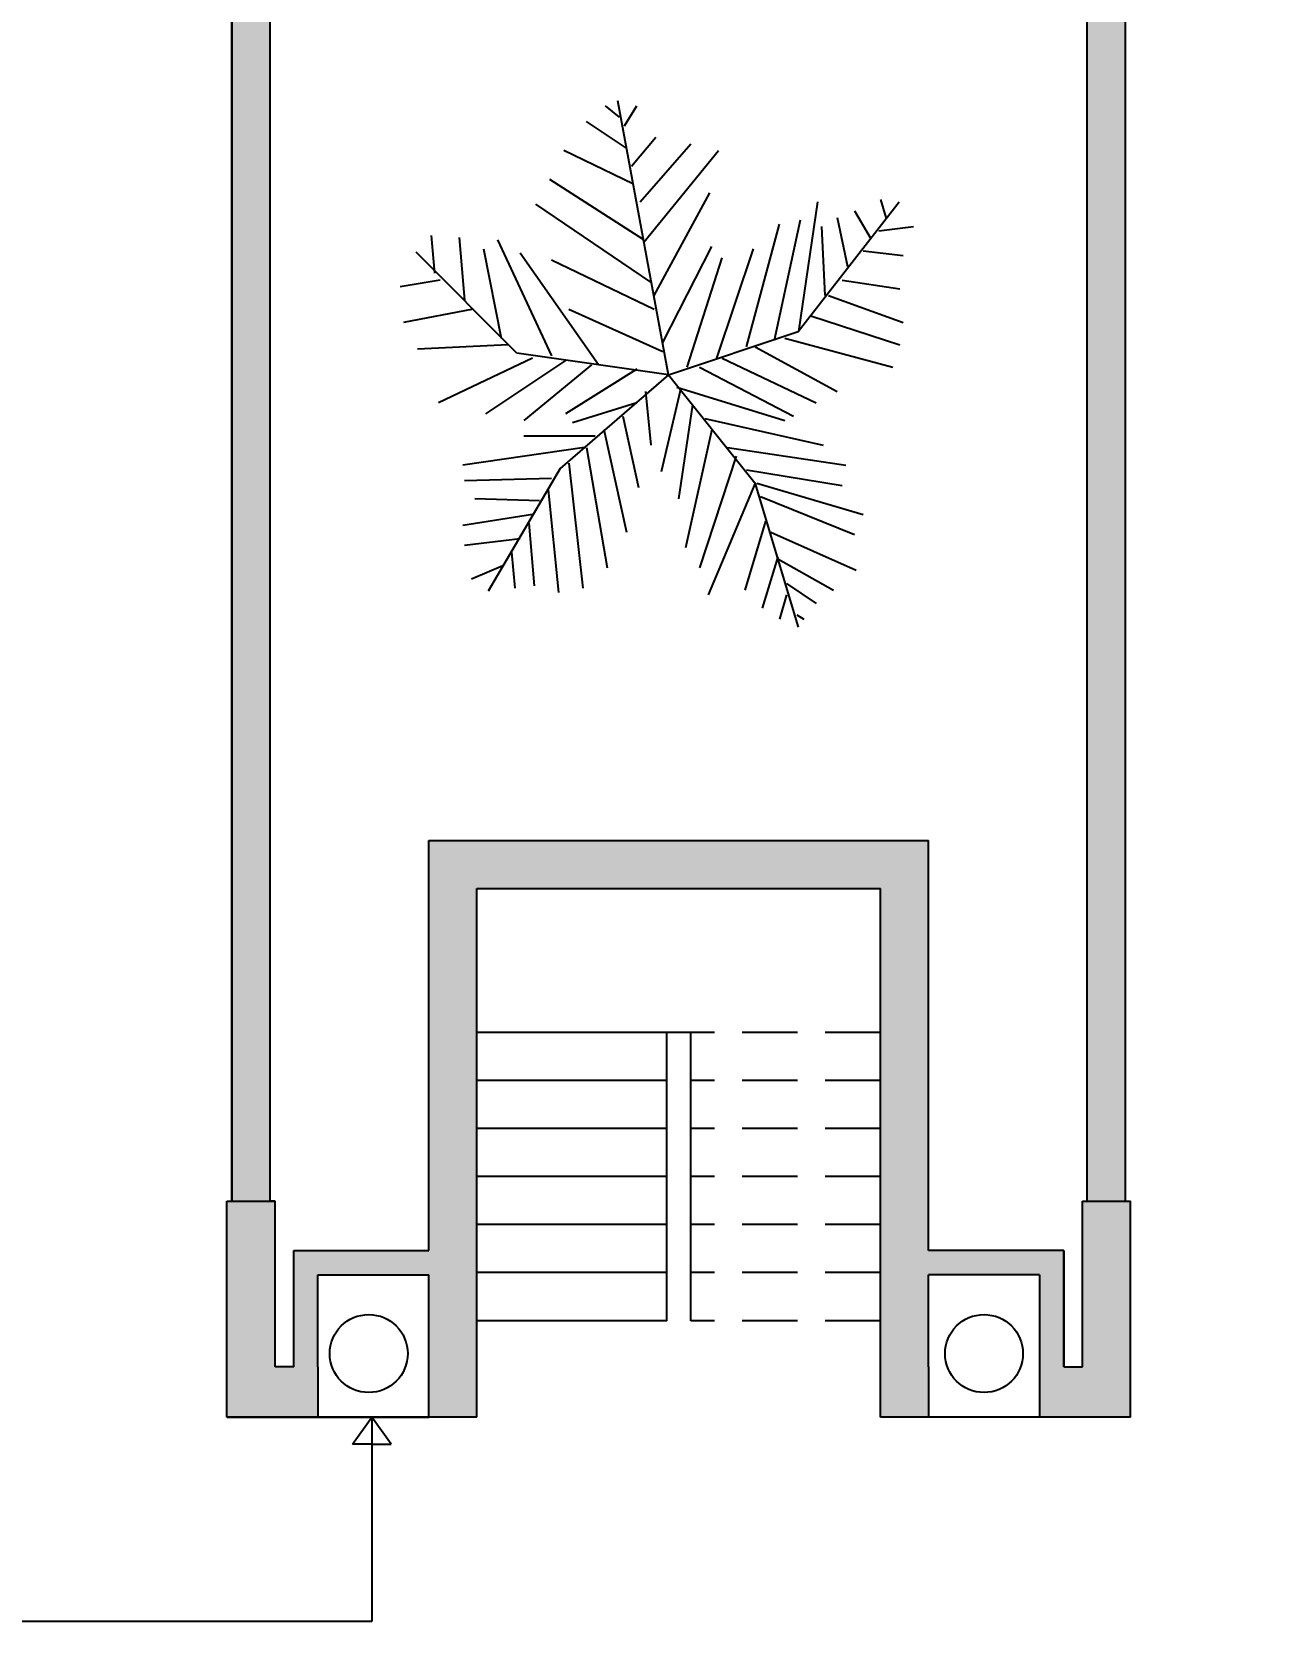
# Model space of a CAD drawing. Header units: inches. Extents: x -24938 to -15053, y -9405 to -790.
# Drawn here: x -24059.1 to -23775.2, y -4381.6 to -4013.6 of the extents above; entities that cross this region are included whole.
import ezdxf
from ezdxf import colors
from ezdxf.entities.mleader import LeaderData, LeaderLine
from ezdxf.math import Vec2, Vec3

# ---------------------------------------------------------------- set-up
doc = ezdxf.new("R2010")
doc.units = ezdxf.units.IN
doc.linetypes.add('DASHED', pattern=[19.05, 12.7, -6.35])
for name, color, linetype in [('dimension', 10, 'Continuous'), ('indoors', 245, 'Continuous'), ('steel', 90, 'Continuous')]:
    doc.layers.add(name, color=color, linetype=linetype)
doc.styles.get("Standard").update_dxf_attribs({"font": 'arial.ttf', "height": 36})

# ---------------------------------------------------------------- blocks, each defined once
blk = doc.blocks.new('Trees - Metric')
for p, q in [((0, 0), (-266.7, 1447.8)), ((-258.7244, 1362.456), (-332.3336, 1421.4348)), ((-231.1146, 1315.2628), (-166.7002, 1421.4348)), ((-221.9198, 1197.3052), (-433.5526, 1338.8594)), ((-194.31, 1102.9442), (-65.4812, 1256.284)), ((-148.3106, 914.1968), (118.5418, 1220.9018)), ((-185.1152, 1008.5578), (-553.1612, 1185.4942)), ((-129.8956, 701.8528), (265.7602, 1185.4942)), ((-129.8956, 713.6638), (-626.7704, 1032.1544)), ((-74.7014, 418.7444), (219.7608, 961.39)), ((-93.091, 489.5342), (-700.3796, 902.3858)), ((685.8, 228.6), (1219.2, 914.4)), ((689.0258, 230.0224), (790.2448, 914.1968)), ((983.4626, 867.0036), (1066.2666, 725.4494)), ((1121.4862, 925.9824), (1149.0706, 831.6214)), ((412.9786, 147.447), (587.8068, 796.2392)), ((560.197, 182.8292), (698.2206, 819.8358)), ((808.6344, 784.4282), (827.0494, 418.7444)), ((891.4384, 831.6214), (946.658, 572.1096)), ((1112.2914, 760.8316), (1296.3144, 784.4282)), ((-1234.059, 536.7274), (-1252.4486, 737.2604)), ((-1105.2302, 725.4494), (-1077.6458, 395.1732)), ((-902.8176, 713.6638), (-617.5756, 100.2538)), ((-800.1, 114.3), (-1333.5, 647.7)), ((-976.4268, 666.4706), (-884.4026, 194.6402)), ((-369.1382, 53.086), (-783.1836, 642.874)), ((-617.5756, 607.4918), (-74.7014, 347.98)), ((-28.6766, 171.0436), (228.9556, 678.2816)), ((100.1268, 41.275), (284.1498, 619.2774)), ((256.5654, 88.4682), (449.7832, 666.4706)), ((1029.462, 654.685), (1241.0948, 631.0884)), ((-1206.4492, 501.3198), (-1418.082, 465.9376)), ((919.0482, 501.3198), (1222.6798, 454.152)), ((-1031.621, 347.98), (-1399.667, 277.1902)), ((-525.5514, 347.98), (-28.6766, 123.8504)), ((845.439, 418.7444), (1241.0948, 277.1902)), ((753.4148, 312.5978), (1222.6798, 159.2326)), ((0, 0), (685.8, 228.6)), ((615.4166, 194.6402), (1185.8752, 41.275)), ((-847.598, 159.2326), (-1326.0578, 135.636)), ((-718.7946, 88.4682), (-1215.644, -147.447)), ((0, 0), (-800.1, 114.3)), ((284.1498, 88.4682), (781.0246, -147.447)), ((458.978, 147.447), (891.4384, -88.4682)), ((-543.9664, 76.6572), (-967.2066, -206.4512)), ((-405.9428, 53.086), (-764.794, -241.8334)), ((0, 0), (-571.5, -495.3)), ((-166.7002, 29.4894), (-543.9664, -206.4512)), ((0, 0), (457.2, -571.5)), ((164.5412, 41.275), (661.416, -218.2368)), ((63.3222, -76.6826), (-37.8714, -513.1308)), ((44.9326, -64.897), (615.4166, -241.8334)), ((-166.7002, -147.447), (-507.1618, -253.619)), ((-120.7008, -88.4682), (-93.091, -371.5766)), ((127.7366, -159.258), (54.1274, -654.685)), ((-240.3094, -218.2368), (-157.5054, -595.7062)), ((192.151, -230.0224), (817.8292, -371.5766)), ((-387.5278, -324.4088), (-764.794, -324.4088)), ((-341.5284, -289.0012), (-221.9198, -831.6214)), ((228.9556, -289.0012), (90.932, -914.1968)), ((-442.7474, -383.3876), (-1086.8406, -477.7486)), ((-433.5526, -383.3876), (-323.1134, -1020.3688)), ((311.7596, -383.3876), (937.4378, -477.7486)), ((-571.5, -495.3), (-952.5, -1143)), ((-525.5514, -465.963), (-451.9422, -1126.5408)), ((357.759, -430.5554), (164.5412, -1020.3688)), ((412.9786, -501.3452), (919.0482, -583.9206)), ((-617.5756, -548.5384), (-1077.6458, -560.324)), ((458.978, -572.1096), (210.5406, -1161.923)), ((457.2, -571.5), (685.8, -1333.5)), ((468.1982, -572.1096), (1029.462, -737.2604)), ((-681.9646, -666.496), (-1022.4262, -654.685)), ((-635.9652, -607.5172), (-580.771, -1150.1374)), ((486.5878, -642.8994), (983.4626, -843.4324)), ((-718.7946, -737.2604), (-1086.8406, -796.2392)), ((-737.1842, -784.4536), (-709.5744, -1114.7298)), ((514.1976, -772.6426), (403.7838, -1138.3264)), ((541.8074, -831.6214), (992.6574, -1032.1544)), ((-783.1836, -867.029), (-1077.6458, -902.4112)), ((-875.2078, -1008.5832), (-1040.8412, -1079.3476)), ((-829.2084, -937.7934), (-810.7934, -1126.5408)), ((578.612, -961.39), (495.7826, -1232.7128)), ((578.612, -973.1756), (873.0488, -1138.3264)), ((624.6114, -1161.923), (587.8068, -1291.6916)), ((624.6114, -1102.9442), (781.0246, -1209.1162)), ((679.8056, -1268.095), (716.6102, -1291.6916))]:
    blk.add_line(p, q)

msp = doc.modelspace()

# ---------------------------------------------------------------- hatches: boundary and pattern name
at = {"layer": 'Defpoints'}
h = msp.add_hatch(color=256, dxfattribs=at)
h.dxf.hatch_style = 1
h.paths.add_polyline_path([(-23807.19, -4281.65), (-23818.21, -4281.65), (-23818.21, -4319.62), (-23822.5, -4319.62), (-23822.5, -4293.01), (-23853.48, -4293.01), (-23853.48, -4198.93), (-23968.09, -4198.93), (-23968.09, -4293.01), (-23999.06, -4293.01), (-23999.06, -4319.62), (-24003.35, -4319.62), (-24003.35, -4281.65), (-24004.46, -4281.65), (-24014.37, -4281.65), (-24014.37, -4331.17), (-23993.55, -4331.17), (-23993.55, -4319.62), (-23993.55, -4298.52), (-23968.09, -4298.52), (-23968.09, -4331.17), (-23957.07, -4331.17), (-23957.07, -4209.95), (-23864.5, -4209.95), (-23864.5, -4331.17), (-23853.48, -4331.17), (-23853.48, -4319.62), (-23853.48, -4298.52), (-23828.01, -4298.52), (-23828.01, -4331.17), (-23807.19, -4331.17)])
h.paths.add_polyline_path([(-23895.35, -3426.92), (-23895.35, -3379.22), (-23817.11, -3379.22), (-23808.3, -3379.22), (-23806.09, -3379.22), (-23806.09, -3368.2), (-23817.11, -3368.2), (-23900.87, -3368.2), (-23911.89, -3368.2), (-24004.46, -3368.2), (-24015.48, -3368.2), (-24015.48, -3379.22), (-24013.27, -3379.22), (-24013.27, -3500.44), (-24004.46, -3500.44), (-24004.46, -3379.22), (-23911.89, -3379.22), (-23911.89, -3500.44), (-23900.87, -3500.44), (-23895.35, -3500.44), (-23895.35, -3489.42)])
h.paths.add_polyline_path([(-23806.09, -3426.92), (-23817.11, -3426.92), (-23817.11, -3489.42), (-23817.11, -3500.44), (-23806.09, -3500.44)], flags=17)
h.paths.add_polyline_path([(-23957.07, -1787.92), (-23968.09, -1787.92), (-23968.09, -1820.57), (-23993.55, -1820.57), (-23993.55, -1799.48), (-23993.55, -1787.92), (-24014.37, -1787.92), (-24014.37, -1837.44), (-24013.27, -1837.44), (-24003.35, -1837.44), (-24003.35, -1799.48), (-23999.06, -1799.48), (-23999.06, -1826.08), (-23968.09, -1826.08), (-23968.09, -1920.17), (-23853.48, -1920.17), (-23853.48, -1826.08), (-23822.5, -1826.08), (-23822.5, -1799.48), (-23818.21, -1799.48), (-23818.21, -1837.44), (-23817.11, -1837.44), (-23807.19, -1837.44), (-23807.19, -1787.92), (-23828.01, -1787.92), (-23828.01, -1820.57), (-23853.48, -1820.57), (-23853.48, -1799.48), (-23853.48, -1787.92), (-23864.5, -1787.92), (-23864.5, -1909.15), (-23957.07, -1909.15)])
at = {"layer": 'steel'}
h = msp.add_hatch(color=256, dxfattribs=at)
h.dxf.hatch_style = 1
h.paths.add_polyline_path([(-20656.67, -3715.17), (-20656.67, -3711.86), (-20659.97, -3711.86), (-20659.97, -3715.17), (-20659.97, -3804.6), (-20689.63, -3804.6), (-20692.93, -3804.6), (-20692.93, -3807.91), (-20689.63, -3807.91), (-20656.67, -3807.91)])
h.paths.add_polyline_path([(-24004.46, -3711.86), (-23817.11, -3711.86), (-23817.11, -4281.65), (-23808.3, -4281.65), (-23808.3, -3703.04), (-24013.27, -3703.04), (-24013.27, -4281.65), (-24004.46, -4281.65)])

# ---------------------------------------------------------------- linework, layer by layer
for p, q in [((-24013.27, -4281.65), (-24013.27, -3703.04)), ((-23808.3, -4281.65), (-23808.3, -3703.04)), ((-24004.46, -4281.65), (-24004.46, -3711.86)), ((-23817.11, -4281.65), (-23817.11, -3711.86)), ((-23968.09, -4293.01), (-23968.09, -4198.93)), ((-23968.09, -4198.93), (-23853.48, -4198.93)), ((-23853.48, -4293.01), (-23853.48, -4198.93)), ((-23957.07, -4331.17), (-23957.07, -4209.95)), ((-23957.07, -4209.95), (-23864.5, -4209.95)), ((-23864.5, -4331.17), (-23864.5, -4209.95)), ((-23913.54, -4242.95), (-23957.07, -4242.95)), ((-23913.54, -4309.07), (-23913.54, -4242.95)), ((-23908.03, -4242.95), (-23913.54, -4242.95)), ((-23908.03, -4309.07), (-23908.03, -4242.95)), ((-23913.54, -4253.97), (-23957.07, -4253.97)), ((-23913.54, -4264.99), (-23957.07, -4264.99)), ((-23913.54, -4276.01), (-23957.07, -4276.01)), ((-24014.37, -4331.17), (-24014.37, -4281.65)), ((-24014.37, -4281.65), (-24003.35, -4281.65)), ((-24014.37, -4281.65), (-24013.27, -4281.65)), ((-24003.35, -4281.65), (-24004.46, -4281.65)), ((-24003.35, -4319.62), (-24003.35, -4281.65)), ((-24003.35, -4281.65), (-24003.35, -4281.65)), ((-23818.21, -4319.62), (-23818.21, -4281.65)), ((-23807.19, -4331.17), (-23807.19, -4281.65)), ((-23913.54, -4287.03), (-23957.07, -4287.03)), ((-23999.06, -4319.62), (-23999.06, -4293.01)), ((-23999.06, -4293.01), (-23968.09, -4293.01)), ((-23822.5, -4293.01), (-23853.48, -4293.01)), ((-23822.5, -4319.62), (-23822.5, -4293.01)), ((-23822.5, -4293.01), (-23822.5, -4319.62)), ((-23993.55, -4319.62), (-23993.55, -4298.52)), ((-23993.55, -4298.52), (-23968.09, -4298.52)), ((-23968.09, -4331.17), (-23968.09, -4298.52)), ((-23913.54, -4298.05), (-23957.07, -4298.05)), ((-23853.48, -4319.62), (-23853.48, -4298.52)), ((-23828.01, -4298.52), (-23853.48, -4298.52)), ((-23828.01, -4298.52), (-23828.01, -4331.17)), ((-23913.54, -4309.07), (-23957.07, -4309.07)), ((-23999.06, -4319.62), (-24003.35, -4319.62)), ((-23993.55, -4319.62), (-23993.55, -4331.17)), ((-23853.48, -4319.62), (-23853.48, -4331.17)), ((-23822.5, -4319.62), (-23818.21, -4319.62)), ((-23968.09, -4331.17), (-24014.37, -4331.17)), ((-24014.37, -4331.17), (-23968.09, -4331.17)), ((-23957.07, -4331.17), (-23968.09, -4331.17)), ((-23853.48, -4331.17), (-23864.5, -4331.17)), ((-23807.19, -4331.17), (-23853.48, -4331.17)), ((-23807.19, -4331.17), (-23853.48, -4331.17))]:
    msp.add_line(p, q)
at = {"linetype": 'DASHED'}
for p, q in [((-23864.5, -4242.95), (-23908.03, -4242.95)), ((-23864.5, -4253.97), (-23908.03, -4253.97)), ((-23864.5, -4264.99), (-23908.03, -4264.99)), ((-23864.5, -4276.01), (-23908.03, -4276.01)), ((-23864.5, -4287.03), (-23908.03, -4287.03)), ((-23864.5, -4298.05), (-23908.03, -4298.05)), ((-23864.5, -4309.07), (-23908.03, -4309.07))]:
    msp.add_line(p, q, dxfattribs=at)
at = {"layer": 'Defpoints'}
for p, q in [((-24013.27, -3703.04), (-24013.27, -4281.65)), ((-23818.21, -4281.65), (-23807.19, -4281.65))]:
    msp.add_line(p, q, dxfattribs=at)
at = {"layer": 'dimension'}
for p, q in [((-23985.55, -4337.39), (-23981.14, -4331.17)), ((-23981.14, -4331.17), (-23981.14, -4378.08)), ((-23981.14, -4331.17), (-23981.14, -4337.39)), ((-23981.14, -4331.17), (-23981.14, -4337.39)), ((-23976.74, -4337.39), (-23981.14, -4331.17)), ((-23981.14, -4337.39), (-23985.55, -4337.39)), ((-23981.14, -4337.39), (-23976.74, -4337.39)), ((-23981.14, -4378.08), (-24364.34, -4378.08))]:
    msp.add_line(p, q, dxfattribs=at)
at = {"layer": 'indoors'}
for centre in [(-23981.86, -4316.6), (-23840.77, -4316.6)]:
    msp.add_circle(centre, 8.94, dxfattribs=at)

# ---------------------------------------------------------------- block references
at = {"layer": 'Defpoints', "xscale": 0.04338675586386211, "yscale": 0.04338675586386211, "zscale": 0.04338675586386211}
msp.add_blockref('Trees - Metric', (-23913.15, -4092.19), dxfattribs=at)

# ---------------------------------------------------------------- leaders
at = {"layer": 'dimension'}
ml = msp.add_multileader_mtext('Standard', dxfattribs=at)
ml.set_content('Laundry Room', color=256)
ml.set_leader_properties()
ml.build(insert=Vec2(0, 0))
ml.multileader.update_dxf_attribs({"arrow_head_size": 18.31})
ctx = ml.context
ctx.base_point, ctx.char_height, ctx.arrow_head_size, ctx.landing_gap_size, ctx.plane_origin = Vec3(-24794.38, -4980.49), 36, 18.31, 4.44, Vec3(-23311.68, -3935.49)
ctx.text_align_type = 2
notes = []
notes.append((ctx, [(0, (1, 1, 0), (-24454.57, -4980.49), (-1, 0), 8, [(0, [(-23311.68, -3935.49), (-23311.68, -4980.49)], 0, [])])]))
ctx.mtext.insert, ctx.mtext.alignment, ctx.mtext.flow_direction = Vec3(-24467, -4957.2), 3, 5
for ctx, leaders in notes:
    for number, flags, end, landing, length, lines in leaders:
        leader = LeaderData()
        leader.index, (leader.has_last_leader_line, leader.has_dogleg_vector, leader.attachment_direction) = number, flags
        leader.last_leader_point, leader.dogleg_vector, leader.dogleg_length = Vec3(end), Vec3(landing), length
        for number, points, colour, breaks in lines:
            line = LeaderLine()
            line.index, line.vertices, line.color, line.breaks = number, Vec3.list(points), colors.encode_raw_color(colour), breaks
            leader.lines.append(line)
        ctx.leaders.append(leader)

doc.saveas('drawing.dxf')
